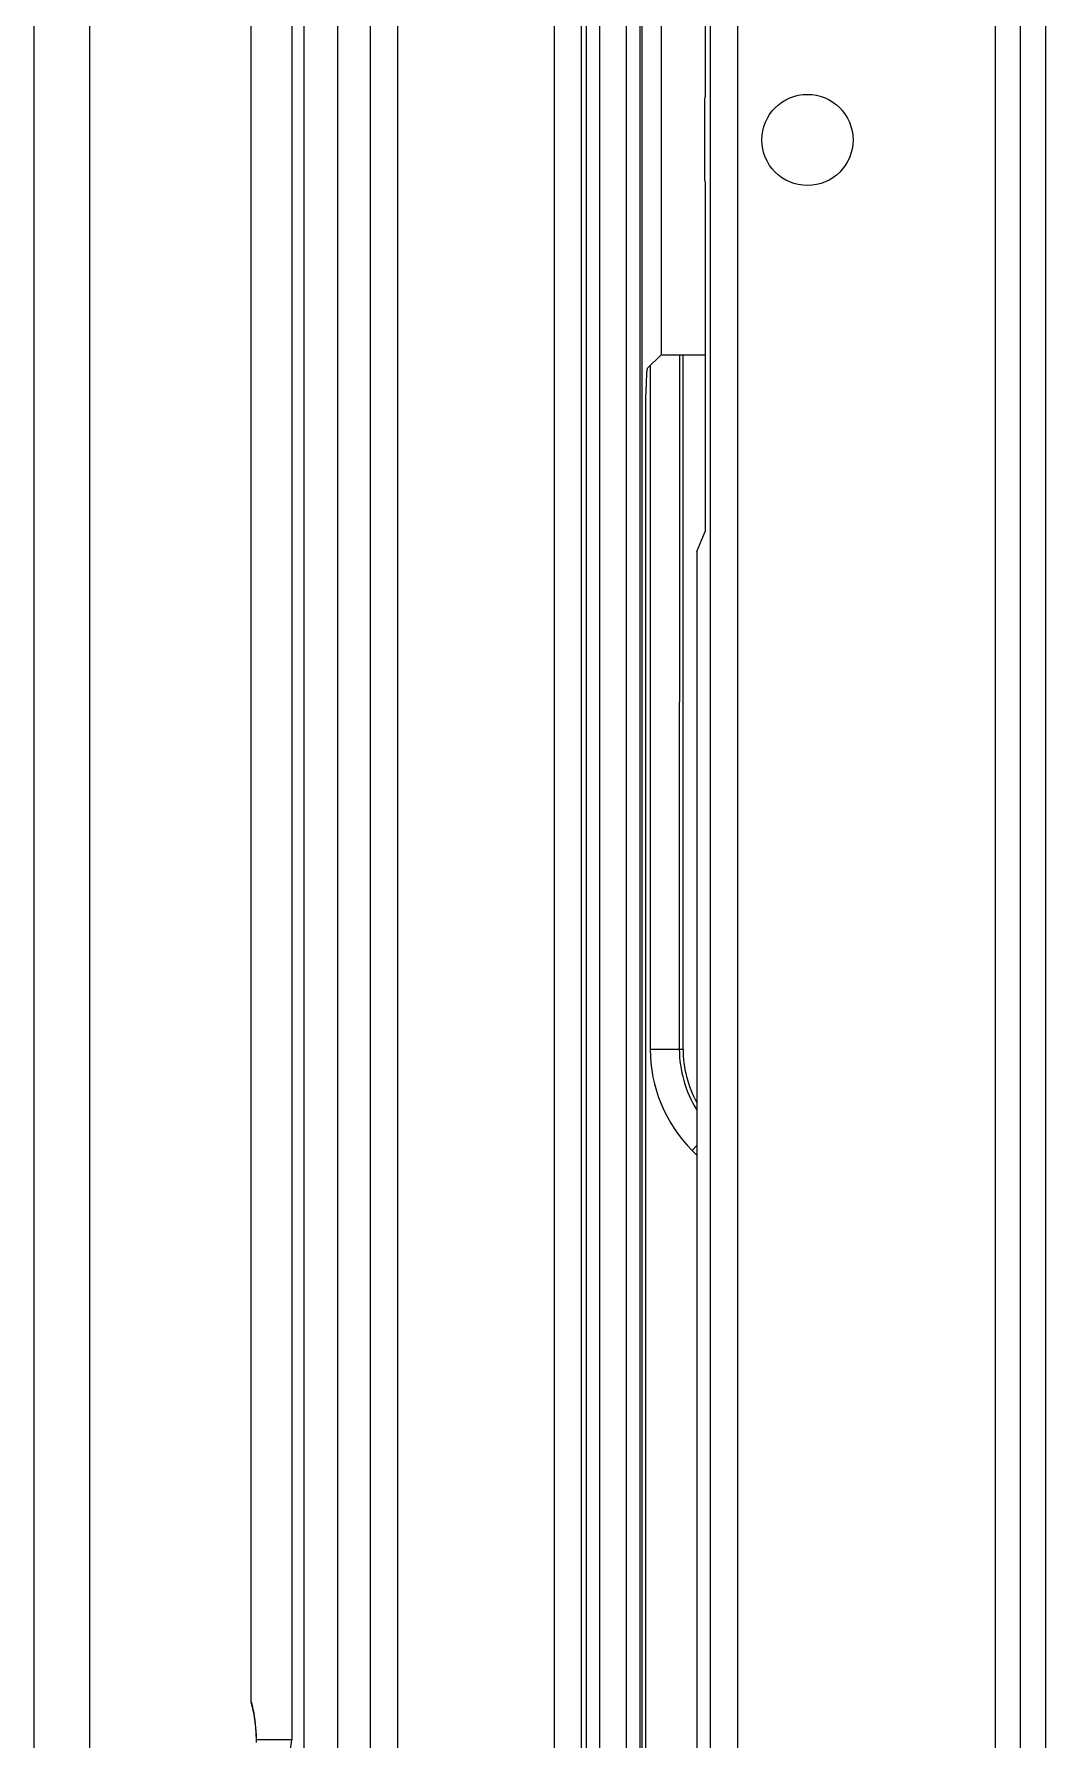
# Model space of a CAD drawing. Header units: millimetres. Extents: x -3132 to 28633, y 682 to 5849.
# Drawn here: x 23346.9 to 23383.5, y 5027.8 to 5089.6 of the extents above; entities that cross this region are included whole.
import ezdxf

# ---------------------------------------------------------------- set-up
doc = ezdxf.new("R2010")
doc.units = ezdxf.units.MM

# ---------------------------------------------------------------- blocks, each defined once
blk = doc.blocks.new('gf')
at = {"linetype": 'Continuous'}
for p, q in [((20080.509, 5019.862), (20080.509, 5447.259)), ((20081.425, 5018.821), (20081.425, 5447.259)), ((20054.561, 5432.418), (20054.561, 5125.971)), ((20055.786, 5126.778), (20055.787, 5399.762)), ((20046.792, 5375.755), (20046.792, 5138.578)), ((20066.792, 5372.669), (20066.792, 5144.2)), ((20056.959, 5370.485), (20056.959, 5146.384)), ((20057.958, 5146.434), (20057.958, 5370.434)), ((20063.617, 5370.434), (20063.617, 5146.434)), ((20064.616, 5146.485), (20064.616, 5370.384)), ((20064.775, 5370.146), (20064.775, 5146.723)), ((20065.275, 5146.749), (20065.275, 5370.12)), ((20066.231, 5370.129), (20066.231, 5146.74)), ((20066.739, 5146.273), (20066.739, 5370.596)), ((20044.792, 5155.675), (20044.792, 5361.194)), ((20079.592, 5360.776), (20079.592, 5156.092)), ((20069.275, 5351.197), (20069.275, 5165.672)), ((20070.275, 5165.672), (20070.275, 5351.197)), ((20054.129, 5316.363), (20054.128, 5200.506)), ((20052.655, 5201.881), (20052.655, 5314.987)), ((20069.089, 5272.614), (20069.089, 5259.992)), ((20067.491, 5266.211), (20067.491, 5250.658)), ((20069.072, 5259.903), (20069.089, 5259.992)), ((20069.072, 5256.966), (20069.072, 5259.903)), ((20069.072, 5256.966), (20069.089, 5256.877)), ((20069.089, 5256.877), (20069.089, 5244.254)), ((20066.99, 5250.157), (20067.491, 5250.658)), ((20067.098, 5250.265), (20067.098, 5225.518)), ((20067.491, 5250.658), (20069.089, 5250.658)), ((20068.163, 5250.658), (20068.152, 5225.518)), ((20068.286, 5225.518), (20068.286, 5250.658)), ((20066.931, 5249.096), (20066.931, 5144.434)), ((20068.792, 5243.538), (20069.089, 5244.254)), ((20068.792, 5243.538), (20068.792, 5165.672)), ((20067.098, 5225.518), (20068.286, 5225.518)), ((20068.792, 5222.024), (20068.618, 5221.85)), ((20068.618, 5221.85), (20068.792, 5221.675)), ((20054.128, 5200.506), (20052.842, 5200.506))]:
    blk.add_line(p, q, dxfattribs=at)
for points in [[(20066.99, 5250.157), (20066.969, 5250.003), (20066.949, 5249.617), (20066.931, 5249.096)], [(20052.655, 5201.881), (20052.687, 5201.748), (20052.716, 5201.615), (20052.742, 5201.482), (20052.764, 5201.348), (20052.783, 5201.214), (20052.799, 5201.08), (20052.812, 5200.945), (20052.821, 5200.811), (20052.827, 5200.676), (20052.829, 5200.541), (20052.828, 5200.406)], [(20052.842, 5200.506), (20052.815, 5200.967), (20052.755, 5201.427), (20052.655, 5201.881)], [(20052.286, 5196.192), (20053.25, 5197.399), (20053.898, 5198.863), (20054.123, 5200.506)]]:
    blk.add_lwpolyline(points, dxfattribs=at)
blk.add_circle((20072.792, 5258.434), 1.65, dxfattribs=at)
for radius, start, end in [(5.188, 180.00001, 224.99999), (4.134, 180.00001, 211.96945), (4, 180, 208.88345)]:
    blk.add_arc((20072.286, 5225.518), radius, start, end, dxfattribs=at)
blk = doc.blocks.new('*U110')
blk.add_blockref('gf', (-20008.792, -5261.934))
blk = doc.blocks.new('*U111')
at = {"color": 0, "linetype": 'ByBlock', "lineweight": -2, "transparency": 16777216}
blk.add_blockref('*U110', (0, 0), dxfattribs=at)

msp = doc.modelspace()

# ---------------------------------------------------------------- block references
msp.add_blockref('*U111', (23310.901, 5089.228))

doc.saveas('drawing.dxf')
